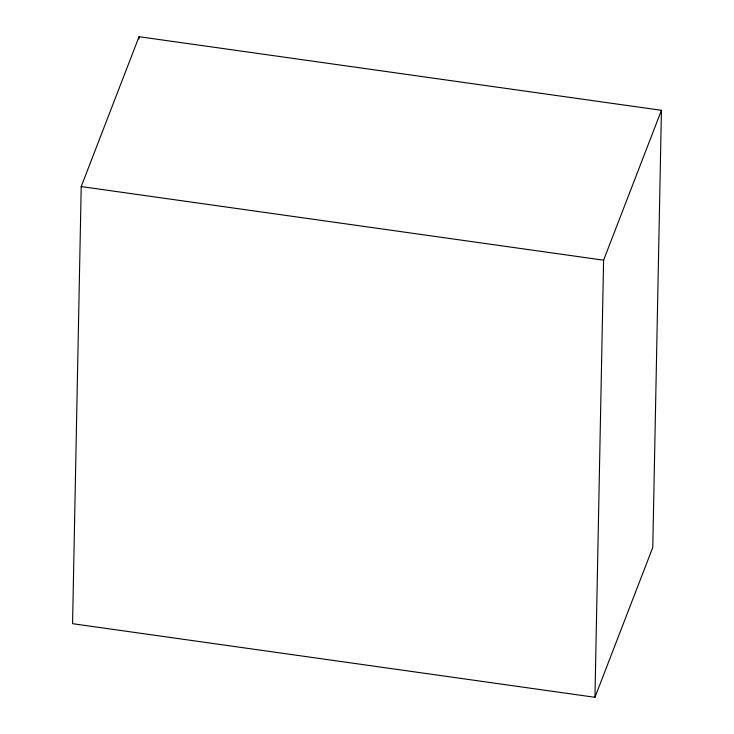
<?xml version="1.0" encoding="UTF-8"?>
<svg xmlns="http://www.w3.org/2000/svg" width="734" height="734" viewBox="0 0 734 734"><rect width="100%" height="100%" fill="white"/><g stroke="black" fill="none" stroke-linecap="round" stroke-linejoin="round"><path stroke-width="1.1" d="M81.217 186.574L72.565 623.689L594.953 697.3L652.783 547.426L661.435 110.311L139.047 36.7L81.217 186.574L603.605 260.185L661.435 110.311M139.001 38.985L139.047 36.7M594.953 697.3L603.605 260.185"/></g></svg>
